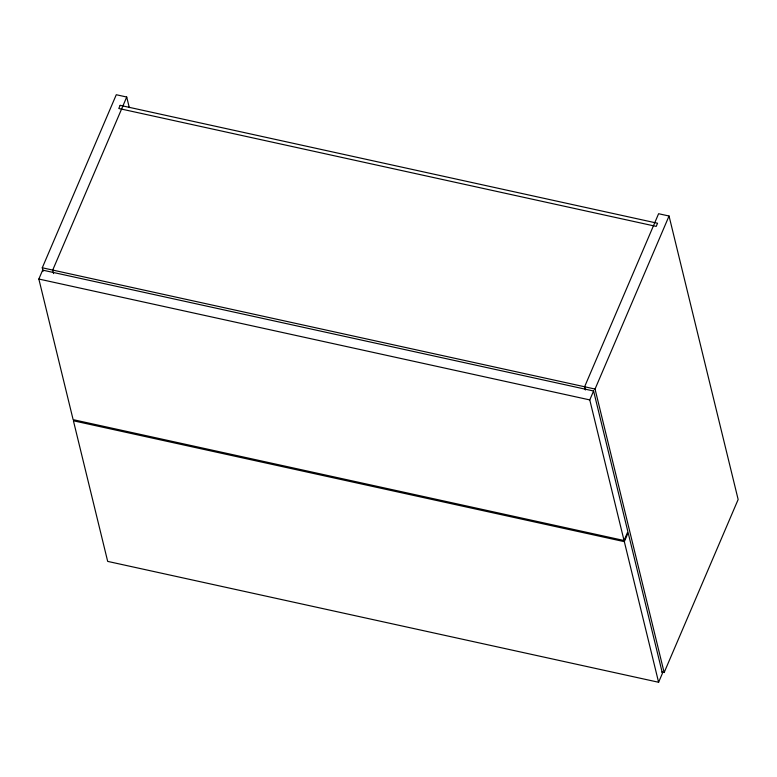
<?xml version="1.0" encoding="UTF-8"?>
<svg xmlns="http://www.w3.org/2000/svg" width="777" height="777" viewBox="0 0 777 777"><rect width="100%" height="100%" fill="white"/><g stroke="black" fill="none" stroke-linecap="round" stroke-linejoin="round"><path stroke-width="1.17" d="M43.133 271.309L42.279 267.783L116.278 94.736L126.719 97.028L129.293 107.614M38.85 279.04L42.657 270.124L593.589 390.996L627.865 531.604L624.057 540.52L73.125 419.648L38.85 279.04L589.772 399.912L624.057 540.52M126.719 97.028L52.719 270.075L53.574 273.601M589.772 399.912L593.589 390.996M661.829 672.037L664.15 672.542L595.046 389.054L669.046 216.016L658.605 213.724L584.605 386.771L585.382 389.976M624.329 541.656L628.146 532.74L662.422 673.348L658.605 682.264L107.682 561.392L73.407 420.784L624.329 541.656L658.605 682.264M664.15 672.542L738.15 499.494L669.046 216.016M42.279 267.783L595.046 389.054M120.144 105.342L118.794 108.489L656.206 226.389L657.556 223.242L120.144 105.342"/></g></svg>
